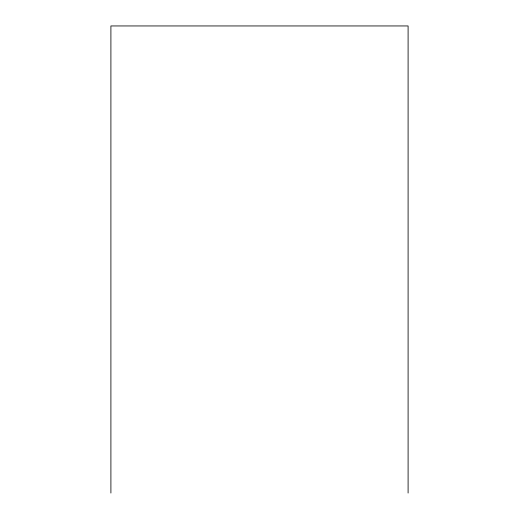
<?xml version="1.0" encoding="UTF-8"?>
<svg xmlns="http://www.w3.org/2000/svg" width="519" height="519" viewBox="0 0 519 519"><rect width="100%" height="100%" fill="white"/><g stroke="black" fill="none" stroke-linecap="round" stroke-linejoin="round"><path stroke-width="0.78" d="M408.096 493.05L408.096 25.95L110.904 25.95L110.904 493.05"/></g></svg>
